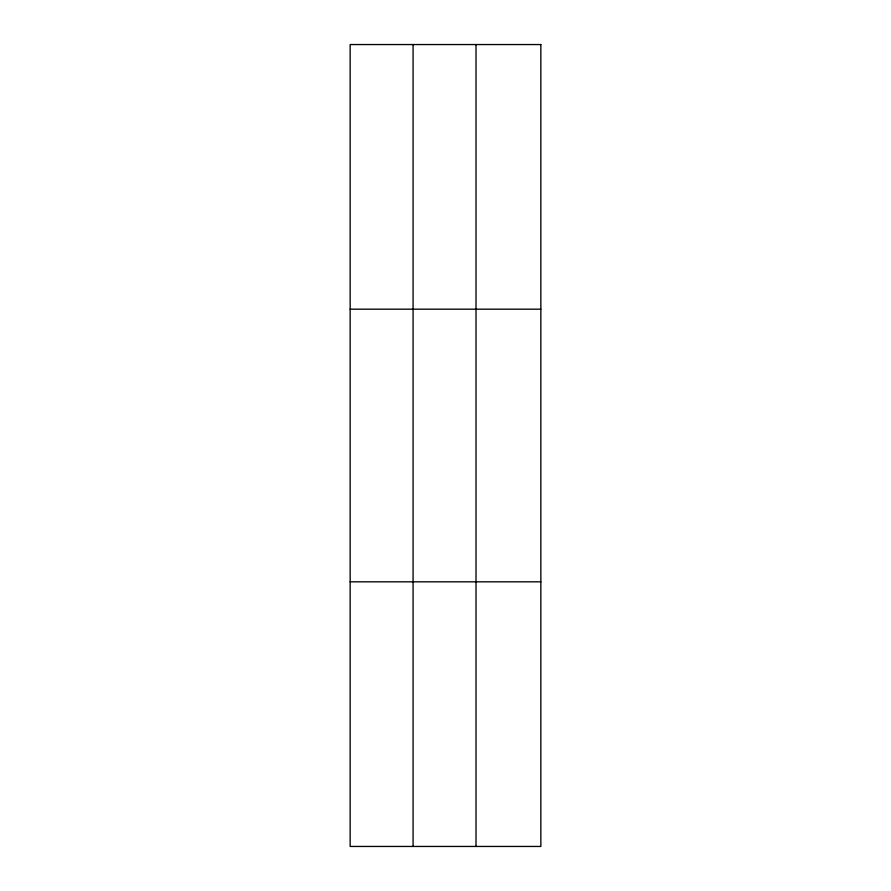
<?xml version="1.0" encoding="UTF-8"?>
<svg xmlns="http://www.w3.org/2000/svg" width="891" height="891" viewBox="0 0 891 891"><rect width="100%" height="100%" fill="white"/><g stroke="black" fill="none" stroke-linecap="round" stroke-linejoin="round"><path stroke-width="1.34" d="M413.079 44.55L413.079 846.45M476.017 44.55L476.017 846.45M350.152 309.177L540.848 309.177M350.152 581.823L540.848 581.823M540.848 44.55L540.848 846.45L350.152 846.45L350.152 44.55L540.848 44.55"/></g></svg>
